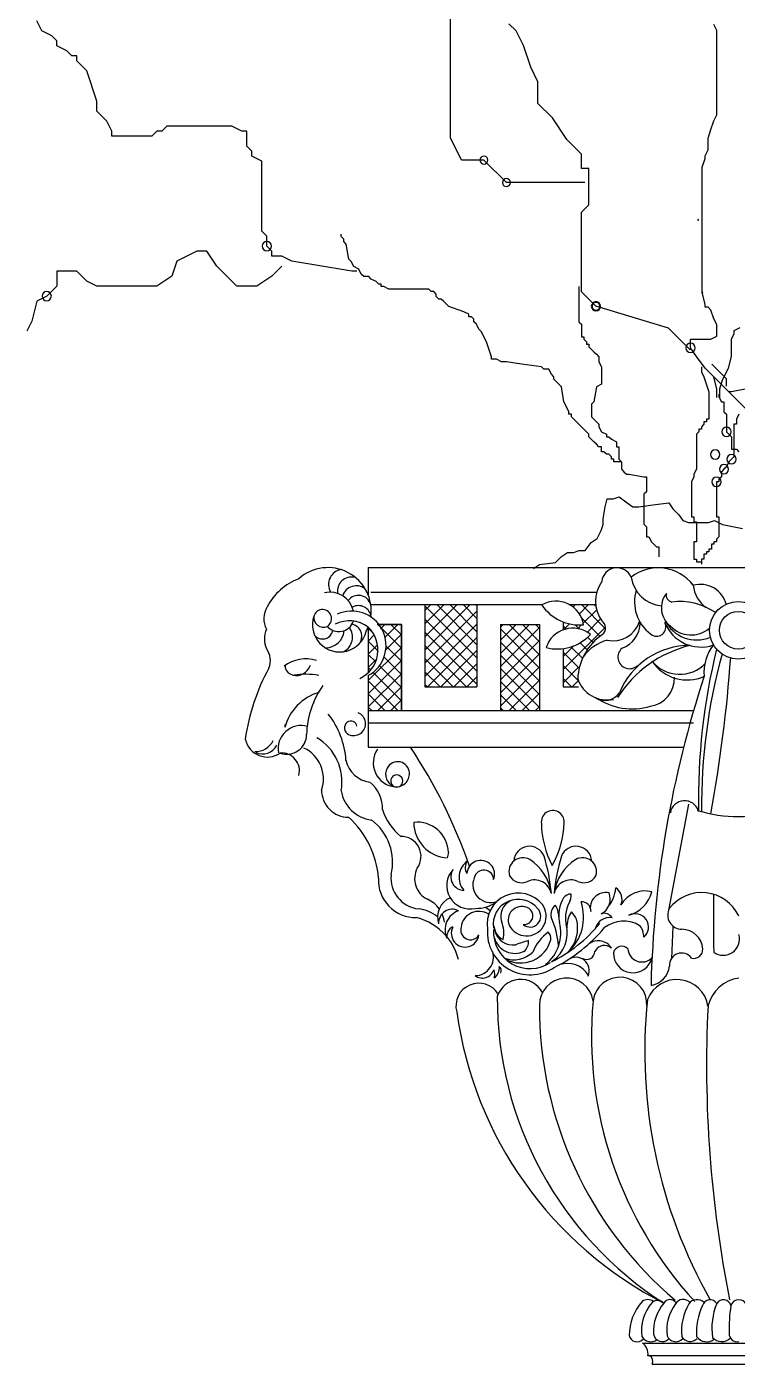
# Model space of a CAD drawing. Header units: millimetres. Extents: x 2391 to 3323, y 1596 to 2537.
# Drawn here: x 2395.669 to 2396.608, y 2457.541 to 2459.307 of the extents above; entities that cross this region are included whole.
import ezdxf

# ---------------------------------------------------------------- set-up
doc = ezdxf.new("R2010")
doc.units = ezdxf.units.MM
doc.layers.add('plants', color=250, linetype='Continuous')

# ---------------------------------------------------------------- blocks, each defined once
blk = doc.blocks.new('A$C55897DFD')
for p, q in [((282.57, 687.84), (282.57, 790.81)), ((84.76, 739.46), (82.34, 744.3)), ((89.6, 737.04), (84.76, 739.46)), ((314.47, 739.47), (310.96, 742.97)), ((317.98, 732.46), (314.47, 739.47)), ((411.56, 739.72), (410.15, 742.54)), ((411.56, 698.87), (411.56, 739.72)), ((92.03, 734.62), (89.6, 737.04)), ((92.03, 732.2), (92.03, 734.62)), ((96.87, 729.78), (92.03, 732.2)), ((321.49, 721.95), (317.98, 732.46)), ((99.29, 727.36), (96.87, 729.78)), ((101.71, 727.36), (99.29, 727.36)), ((101.71, 724.94), (101.71, 727.36)), ((106.56, 720.1), (101.71, 724.94)), ((111.4, 705.58), (106.56, 720.1)), ((324.99, 714.94), (321.49, 721.95)), ((324.99, 704.42), (324.99, 714.94)), ((111.4, 700.74), (111.4, 705.58)), ((116.24, 695.9), (111.4, 700.74)), ((332.01, 697.41), (324.99, 704.42)), ((410.15, 696.05), (411.56, 698.87)), ((118.67, 691.07), (116.24, 695.9)), ((145.3, 693.49), (142.88, 691.07)), ((176.79, 693.49), (145.3, 693.49)), ((181.63, 691.07), (176.79, 693.49)), ((339.02, 686.9), (332.01, 697.41)), ((408.74, 691.83), (410.15, 696.05)), ((118.67, 688.65), (118.67, 691.07)), ((138.04, 688.65), (118.67, 688.65)), ((140.46, 691.07), (138.04, 688.65)), ((142.88, 691.07), (140.46, 691.07)), ((184.05, 691.07), (181.63, 691.07)), ((184.05, 683.81), (184.05, 691.07)), ((287.99, 677), (282.57, 687.84)), ((346.04, 679.89), (339.02, 686.9)), ((407.33, 687.6), (408.74, 691.83)), ((407.33, 681.97), (407.33, 687.6)), ((186.47, 681.39), (184.05, 683.81)), ((186.47, 678.97), (186.47, 681.39)), ((346.04, 672.88), (346.04, 679.89)), ((405.92, 679.15), (407.33, 681.97)), ((191.32, 676.55), (186.47, 678.97)), ((191.32, 642.67), (191.32, 676.55)), ((298.84, 677), (287.99, 677)), ((309.69, 666.16), (298.84, 677)), ((349.55, 672.88), (346.04, 672.88)), ((349.55, 655.36), (349.55, 672.88)), ((404.51, 673.51), (405.92, 677.74)), ((404.51, 612.94), (404.51, 673.51)), ((405.92, 677.74), (405.92, 679.15)), ((347.66, 666.16), (309.69, 666.16)), ((346.04, 651.85), (349.55, 655.36)), ((346.04, 613.3), (346.04, 651.85)), ((193.74, 640.25), (191.32, 642.67)), ((229.76, 639.99), (229.76, 641.2)), ((193.74, 635.41), (193.74, 640.25)), ((196.16, 632.99), (193.74, 635.41)), ((230.97, 638.78), (229.76, 639.99)), ((230.97, 637.57), (230.97, 638.78)), ((232.18, 636.36), (230.97, 637.57)), ((233.4, 629.11), (232.18, 636.36)), ((150.15, 628.15), (147.73, 620.89)), ((154.99, 630.57), (150.15, 628.15)), ((159.83, 632.99), (154.99, 630.57)), ((164.68, 632.99), (159.83, 632.99)), ((169.52, 625.73), (164.68, 632.99)), ((196.16, 630.57), (196.16, 632.99)), ((201, 630.57), (196.16, 630.57)), ((205.85, 628.15), (201, 630.57)), ((220.38, 625.73), (205.85, 628.15)), ((234.61, 627.9), (233.4, 629.11)), ((235.82, 625.48), (234.61, 627.9)), ((101.71, 623.31), (92.03, 623.31)), ((92.03, 623.31), (92.03, 616.05)), ((106.56, 618.47), (101.71, 623.31)), ((174.37, 620.89), (169.52, 625.73)), ((201, 625.73), (196.16, 620.89)), ((234.91, 623.31), (220.38, 625.73)), ((237.33, 623.31), (234.91, 623.31)), ((238.24, 624.27), (235.82, 625.48)), ((239.45, 621.85), (238.24, 624.27)), ((240.66, 620.64), (239.45, 621.85)), ((92.03, 616.05), (87.18, 611.21)), ((111.4, 616.05), (106.56, 618.47)), ((140.46, 616.05), (111.4, 616.05)), ((147.73, 620.89), (140.46, 616.05)), ((179.21, 616.05), (174.37, 620.89)), ((188.9, 616.05), (179.21, 616.05)), ((196.16, 620.89), (188.9, 616.05)), ((243.08, 620.64), (240.66, 620.64)), ((244.29, 619.43), (243.08, 620.64)), ((246.71, 618.22), (244.29, 619.43)), ((247.93, 617.01), (246.71, 618.22)), ((249.14, 617.01), (247.93, 617.01)), ((249.14, 615.8), (249.14, 617.01)), ((250.35, 615.8), (249.14, 615.8)), ((252.77, 614.59), (250.35, 615.8)), ((272.14, 614.59), (252.77, 614.59)), ((273.35, 613.38), (272.14, 614.59)), ((344.8, 615.8), (344.8, 598.86)), ((82.34, 608.79), (79.92, 599.12)), ((87.18, 611.21), (82.34, 608.79)), ((274.56, 613.38), (273.35, 613.38)), ((275.78, 612.17), (274.56, 613.38)), ((275.78, 610.96), (275.78, 612.17)), ((276.99, 609.75), (275.78, 610.96)), ((278.2, 609.75), (276.99, 609.75)), ((279.41, 608.54), (278.2, 609.75)), ((281.83, 606.12), (279.41, 608.54)), ((353.06, 606.29), (346.04, 613.3)), ((405.92, 607.31), (404.51, 612.94)), ((289.1, 603.7), (281.83, 606.12)), ((291.52, 602.49), (289.1, 603.7)), ((291.52, 601.28), (291.52, 602.49)), ((388.13, 595.78), (353.06, 606.29)), ((405.92, 605.9), (405.92, 607.31)), ((407.33, 605.9), (405.92, 605.9)), ((408.74, 604.49), (407.33, 605.9)), ((410.15, 600.26), (408.74, 604.49)), ((79.92, 599.12), (77.5, 594.28)), ((292.73, 601.28), (291.52, 601.28)), ((293.94, 600.07), (292.73, 601.28)), ((293.94, 598.86), (293.94, 600.07)), ((295.15, 597.65), (293.94, 598.86)), ((296.36, 595.23), (295.15, 597.65)), ((297.57, 594.02), (296.36, 595.23)), ((344.8, 598.86), (346.01, 597.65)), ((346.01, 597.65), (346.01, 591.6)), ((398.65, 585.26), (388.13, 595.78)), ((411.56, 597.45), (410.15, 600.26)), ((411.56, 591.81), (411.56, 597.45)), ((420.01, 594.63), (422.83, 596.04)), ((298.78, 591.6), (297.57, 594.02)), ((299.99, 589.18), (298.78, 591.6)), ((302.41, 581.92), (299.99, 589.18)), ((346.01, 591.6), (347.22, 591.6)), ((347.22, 591.6), (347.22, 590.39)), ((347.22, 590.39), (348.43, 589.18)), ((348.43, 589.18), (348.43, 587.97)), ((398.87, 586.18), (398.87, 590.4)), ((398.87, 590.4), (408.74, 590.4)), ((408.74, 590.4), (411.56, 591.81)), ((418.6, 590.4), (420.01, 593.22)), ((418.6, 581.95), (418.6, 590.4)), ((420.01, 593.22), (420.01, 594.63)), ((348.43, 587.97), (349.64, 587.97)), ((349.64, 587.97), (349.64, 586.76)), ((349.64, 586.76), (352.06, 584.34)), ((352.06, 584.34), (353.27, 583.13)), ((353.27, 583.13), (354.48, 581.92)), ((401.69, 581.95), (398.87, 586.18)), ((302.41, 580.71), (302.41, 581.92)), ((304.84, 580.71), (302.41, 580.71)), ((307.26, 579.5), (304.84, 580.71)), ((309.68, 579.5), (307.26, 579.5)), ((316.95, 578.29), (309.68, 579.5)), ((326.63, 577.08), (316.95, 578.29)), ((327.84, 575.87), (326.63, 577.08)), ((330.26, 575.87), (327.84, 575.87)), ((331.48, 573.45), (330.26, 575.87)), ((354.48, 581.92), (354.48, 579.5)), ((354.48, 579.5), (355.69, 577.08)), ((355.69, 577.08), (355.69, 568.61)), ((405.92, 576.32), (401.69, 581.95)), ((404.13, 577.08), (404.13, 574.66)), ((436.03, 546.23), (405.92, 576.32)), ((416.19, 571.24), (409.18, 578.25)), ((414.38, 570.68), (417.19, 576.32)), ((417.19, 576.32), (418.6, 581.95)), ((332.69, 572.24), (331.48, 573.45)), ((332.69, 571.03), (332.69, 572.24)), ((335.11, 568.61), (332.69, 571.03)), ((404.13, 574.66), (405.34, 572.24)), ((405.34, 572.24), (407.76, 564.98)), ((411.56, 566.46), (410.15, 572.09)), ((412.97, 566.46), (414.38, 570.68)), ((416.19, 567.74), (416.19, 571.24)), ((336.32, 567.4), (335.11, 568.61)), ((337.53, 560.14), (336.32, 567.4)), ((353.27, 567.4), (352.06, 560.14)), ((355.69, 568.61), (353.27, 567.4)), ((407.76, 564.98), (407.76, 551.67)), ((411.56, 562.23), (411.56, 566.46)), ((412.6, 563.77), (412.6, 562.56)), ((412.97, 562.23), (412.97, 566.46)), ((417.19, 565.05), (418.6, 565.05)), ((418.6, 565.05), (432.7, 567.87)), ((338.74, 557.72), (337.53, 560.14)), ((339.95, 555.3), (338.74, 557.72)), ((352.06, 560.14), (350.85, 558.93)), ((350.85, 558.93), (350.85, 552.88)), ((412.6, 562.56), (413.82, 560.14)), ((413.82, 560.14), (415.03, 560.14)), ((415.03, 560.14), (415.03, 555.3)), ((339.95, 554.09), (339.95, 555.3)), ((341.16, 554.09), (339.95, 554.09)), ((341.16, 552.88), (341.16, 554.09)), ((343.58, 550.46), (341.16, 552.88)), ((346.01, 548.04), (343.58, 550.46)), ((350.85, 552.88), (353.27, 550.46)), ((353.27, 550.46), (354.48, 549.25)), ((406.55, 550.46), (405.34, 550.46)), ((405.34, 550.46), (405.34, 549.25)), ((407.76, 551.67), (406.55, 551.67)), ((406.55, 551.67), (406.55, 550.46)), ((415.03, 555.3), (416.24, 554.09)), ((416.24, 554.09), (416.24, 545.62)), ((422.29, 554.09), (421.08, 551.67)), ((421.08, 551.67), (421.08, 549.25)), ((347.22, 546.83), (346.01, 548.04)), ((348.43, 545.62), (347.22, 546.83)), ((349.64, 544.41), (348.43, 545.62)), ((349.64, 543.2), (349.64, 544.41)), ((354.48, 549.25), (354.48, 548.04)), ((354.48, 548.04), (355.69, 545.62)), ((355.69, 545.62), (358.12, 544.41)), ((358.12, 544.41), (358.12, 543.2)), ((402.92, 545.62), (401.71, 544.41)), ((401.71, 544.41), (401.71, 527.48)), ((404.13, 546.83), (402.92, 546.83)), ((402.92, 546.83), (402.92, 545.62)), ((405.34, 549.25), (404.13, 548.04)), ((404.13, 548.04), (404.13, 546.83)), ((416.24, 545.62), (417.45, 544.41)), ((417.45, 544.41), (418.66, 543.2)), ((421.08, 549.25), (419.87, 549.25)), ((419.87, 549.25), (419.87, 533.53)), ((352.06, 540.79), (349.64, 543.2)), ((353.27, 539.58), (352.06, 540.79)), ((354.48, 538.37), (353.27, 539.58)), ((355.69, 538.37), (354.48, 538.37)), ((355.69, 535.95), (355.69, 538.37)), ((358.12, 543.2), (359.33, 543.2)), ((359.33, 543.2), (360.54, 541.99)), ((360.54, 541.99), (362.96, 540.79)), ((362.96, 540.79), (362.96, 538.37)), ((362.96, 538.37), (364.17, 538.37)), ((364.17, 538.37), (364.17, 532.32)), ((418.66, 543.2), (418.66, 537.16)), ((418.66, 537.16), (421.08, 537.16)), ((421.08, 537.16), (422.29, 535.95)), ((356.9, 535.95), (355.69, 535.95)), ((358.12, 534.74), (356.9, 535.95)), ((359.33, 534.74), (358.12, 534.74)), ((360.54, 533.53), (359.33, 534.74)), ((360.54, 532.32), (360.54, 533.53)), ((361.75, 532.32), (360.54, 532.32)), ((361.75, 531.11), (361.75, 532.32)), ((365.38, 531.11), (361.75, 531.11)), ((364.17, 532.32), (365.38, 531.11)), ((365.38, 531.11), (365.38, 527.48)), ((417.45, 531.11), (416.24, 528.69)), ((418.66, 532.32), (417.45, 531.11)), ((419.87, 533.53), (418.66, 532.32)), ((365.38, 527.48), (366.59, 526.27)), ((366.59, 526.27), (367.8, 525.06)), ((367.8, 525.06), (369.01, 525.06)), ((369.01, 525.06), (376.28, 523.85)), ((401.71, 527.48), (400.5, 525.06)), ((400.5, 525.06), (400.5, 523.85)), ((415.03, 527.48), (413.82, 526.27)), ((413.82, 526.27), (413.82, 523.85)), ((416.24, 528.69), (415.03, 527.48)), ((376.28, 523.85), (377.49, 523.85)), ((377.49, 523.85), (377.49, 516.59)), ((400.5, 523.85), (399.28, 521.43)), ((399.28, 521.43), (399.28, 504.49)), ((412.6, 521.43), (411.39, 521.43)), ((411.39, 521.43), (411.39, 504.49)), ((413.82, 523.85), (412.6, 522.64)), ((412.6, 522.64), (412.6, 521.43)), ((357.51, 509.35), (358.47, 513.2)), ((358.47, 513.2), (361.36, 513.2)), ((361.36, 513.2), (364.24, 514.16)), ((364.24, 514.16), (368.09, 511.27)), ((368.09, 511.27), (370.98, 509.35)), ((377.49, 516.59), (376.28, 515.38)), ((376.28, 515.38), (376.28, 500.86)), ((380.61, 510.31), (388.31, 511.27)), ((388.31, 511.27), (390.23, 508.39)), ((356.54, 503.58), (357.51, 509.35)), ((370.98, 509.35), (373.87, 509.35)), ((373.87, 509.35), (380.61, 510.31)), ((390.23, 508.39), (393.12, 505.5)), ((393.12, 505.5), (395.04, 502.62)), ((355.58, 497.81), (356.54, 500.7)), ((356.54, 500.7), (356.54, 503.58)), ((376.28, 500.86), (377.49, 499.65)), ((377.49, 499.65), (377.49, 494.81)), ((395.04, 502.62), (397.93, 501.66)), ((397.93, 501.66), (407.56, 501.66)), ((399.28, 504.49), (400.5, 504.49)), ((400.5, 504.49), (400.5, 502.07)), ((400.5, 502.07), (401.71, 502.07)), ((401.71, 502.07), (401.71, 492.39)), ((407.56, 501.66), (410.44, 502.62)), ((410.44, 502.62), (414.29, 500.7)), ((411.39, 504.49), (412.6, 504.49)), ((412.6, 504.49), (412.6, 494.81)), ((414.29, 500.7), (423.92, 498.77)), ((347.88, 488.19), (350.77, 492.04)), ((350.77, 492.04), (353.66, 493.96)), ((353.66, 493.96), (355.58, 497.81)), ((377.49, 494.81), (378.7, 494.81)), ((378.7, 494.81), (379.91, 492.39)), ((379.91, 492.39), (382.33, 489.97)), ((400.5, 492.39), (400.5, 483.92)), ((401.71, 492.39), (400.5, 492.39)), ((410.18, 492.39), (410.18, 491.18)), ((411.39, 492.39), (410.18, 492.39)), ((412.6, 494.81), (411.39, 493.6)), ((411.39, 493.6), (411.39, 492.39)), ((333.44, 482.42), (336.33, 485.31)), ((336.33, 485.31), (339.22, 487.23)), ((339.22, 487.23), (342.11, 487.23)), ((342.11, 487.23), (344.99, 488.19)), ((344.99, 488.19), (347.88, 488.19)), ((382.33, 489.97), (383.54, 489.97)), ((383.54, 489.97), (383.54, 485.13)), ((405.34, 486.34), (405.34, 483.92)), ((406.55, 486.34), (405.34, 486.34)), ((406.55, 487.55), (406.55, 486.34)), ((407.76, 487.55), (406.55, 487.55)), ((407.76, 488.76), (407.76, 487.55)), ((408.97, 488.76), (407.76, 488.76)), ((408.97, 491.18), (408.97, 488.76)), ((410.18, 491.18), (408.97, 491.18)), ((242.81, 480), (601.68, 480)), ((242.81, 480), (242.81, 466.67)), ((322.86, 479.54), (325.74, 481.46)), ((325.74, 481.46), (333.44, 482.42)), ((400.5, 483.92), (401.71, 483.92)), ((401.71, 483.92), (401.71, 482.71)), ((401.71, 482.71), (404.13, 482.71)), ((404.13, 483.92), (404.13, 482.71)), ((405.34, 483.92), (404.13, 483.92)), ((404.13, 482.71), (404.13, 481.5)), ((244.06, 468), (353.42, 468)), ((244.06, 462), (327.07, 462)), ((270.25, 459.11), (273.15, 462)), ((270.25, 452.74), (279.51, 462)), ((270.25, 446.38), (285.87, 462)), ((270.25, 440.01), (292.24, 462)), ((270.25, 462), (270.25, 422.2)), ((295.45, 436.2), (270.25, 461.4)), ((295.45, 442.57), (276.02, 462)), ((295.45, 448.93), (282.38, 462)), ((295.45, 455.29), (288.75, 462)), ((295.45, 461.66), (295.11, 462)), ((295.45, 462), (295.45, 422.2)), ((340.22, 462), (352.92, 462)), ((341.93, 460.78), (343.15, 462)), ((344.93, 457.42), (349.51, 462)), ((357.5, 450.52), (346.02, 462)), ((352.91, 461.48), (352.39, 462)), ((270.25, 433.65), (295.45, 458.85)), ((295.45, 429.84), (270.25, 455.04)), ((337.18, 453.63), (337.18, 449.78)), ((354.92, 446.74), (345.84, 455.82)), ((346.87, 453), (353.13, 459.25)), ((348.85, 448.61), (355.16, 454.92)), ((242.81, 451.16), (242.81, 429.1)), ((242.81, 450.75), (243.02, 450.96)), ((245.21, 448.26), (242.81, 450.66)), ((242.81, 444.39), (245.75, 447.34)), ((258.85, 452.39), (247.09, 452.39)), ((247.09, 452.39), (258.85, 452.39)), ((258.85, 440.98), (247.44, 452.39)), ((248.74, 450.32), (250.81, 452.39)), ((250.75, 445.96), (257.17, 452.39)), ((251.28, 440.13), (258.85, 447.71)), ((258.85, 447.35), (253.81, 452.39)), ((258.85, 410.8), (258.85, 452.39)), ((258.85, 452.39), (258.85, 410.8)), ((270.25, 427.29), (295.45, 452.49)), ((295.45, 423.47), (270.25, 448.67)), ((306.85, 438.43), (320.81, 452.39)), ((306.85, 444.79), (314.45, 452.39)), ((306.85, 451.16), (308.08, 452.39)), ((306.85, 452.39), (306.85, 410.8)), ((306.85, 452.39), (325.78, 452.39)), ((306.85, 432.07), (325.78, 451)), ((325.78, 431.33), (306.85, 450.26)), ((325.78, 437.69), (311.08, 452.39)), ((325.78, 444.05), (317.45, 452.39)), ((325.78, 450.42), (323.81, 452.39)), ((325.78, 452.39), (325.78, 410.8)), ((338.7, 450.23), (337.18, 451.75)), ((337.18, 430.58), (357.5, 450.9)), ((337.36, 449.84), (340.24, 452.72)), ((345.14, 450.15), (343.01, 452.28)), ((344.23, 450.35), (346.06, 452.18)), ((247.57, 439.54), (242.81, 444.3)), ((242.81, 438.03), (247.38, 442.6)), ((242.81, 425.3), (258.85, 441.34)), ((258.85, 434.62), (251.34, 442.13)), ((290.36, 422.2), (270.25, 442.31)), ((271.53, 422.2), (295.45, 446.12)), ((306.85, 425.7), (325.78, 444.63)), ((325.78, 424.96), (306.85, 443.89)), ((337.18, 436.94), (341.99, 441.75)), ((337.18, 440.75), (337.18, 422.2)), ((346.48, 436.08), (341.1, 441.47)), ((348.64, 440.29), (345.53, 443.4)), ((351.47, 443.83), (349.13, 446.17)), ((246.42, 434.32), (242.81, 437.93)), ((242.81, 431.66), (246.95, 435.8)), ((242.81, 418.93), (258.85, 434.98)), ((258.85, 428.25), (250.51, 436.59)), ((284, 422.2), (270.25, 435.95)), ((277.89, 422.2), (295.45, 439.76)), ((306.85, 419.34), (325.78, 438.27)), ((325.78, 418.6), (306.85, 437.53)), ((344.62, 431.58), (337.18, 439.02)), ((418.27, 436.08), (418.27, 436.5)), ((244.01, 430.37), (242.81, 431.57)), ((242.81, 412.57), (258.85, 428.61)), ((242.81, 427.7), (242.81, 393)), ((242.81, 427.7), (242.81, 410.8)), ((258.85, 415.53), (245.18, 429.2)), ((258.85, 421.89), (248.33, 432.41)), ((277.64, 422.2), (270.25, 429.58)), ((284.26, 422.2), (295.45, 433.39)), ((290.62, 422.2), (295.45, 427.03)), ((306.85, 412.97), (325.78, 431.91)), ((325.78, 412.23), (306.85, 431.17)), ((344.36, 425.48), (337.18, 432.65)), ((337.18, 424.21), (344.67, 431.7)), ((257.22, 410.8), (242.81, 425.21)), ((247.4, 410.8), (258.85, 422.25)), ((271.27, 422.2), (270.25, 423.22)), ((270.25, 422.2), (295.45, 422.2)), ((320.86, 410.8), (306.85, 424.8)), ((311.04, 410.8), (325.78, 425.54)), ((341.28, 422.2), (337.18, 426.29)), ((337.18, 422.2), (344.55, 422.2)), ((341.53, 422.2), (344.46, 425.13)), ((250.85, 410.8), (242.81, 418.84)), ((253.76, 410.8), (258.85, 415.89)), ((314.49, 410.8), (306.85, 418.44)), ((317.4, 410.8), (325.78, 419.18)), ((244.49, 410.8), (242.81, 412.48)), ((242.81, 410.8), (258.85, 410.8)), ((242.81, 410.8), (400.32, 410.8)), ((308.13, 410.8), (306.85, 412.07)), ((323.77, 410.8), (325.78, 412.81)), ((242.81, 404.8), (400.32, 404.8)), ((242.81, 393), (395.44, 393)), ((388.55, 315.08), (398.02, 365.53)), ((389.73, 290.9), (390.48, 306.39)), ((375.57, 104.83), (468.92, 104.83)), ((375.57, 104.83), (468.92, 104.83)), ((378.16, 98.78), (466.32, 98.78)), ((380.34, 94.64), (464.15, 94.64))]:
    blk.add_line(p, q)
for radius in [13.92, 9.12]:
    blk.add_circle((421.93, 449.61), radius)
for centre, radius, start, end in [((298.84, 677), 1.92, 0, 180), ((298.84, 677), 1.92, 180, 0), ((309.69, 666.16), 1.92, 0, 180), ((309.69, 666.16), 1.92, 180, 0), ((402.53, 648.07), 0.225, 0, 180), ((402.53, 648.07), 0.225, 180, 0), ((193.74, 635.41), 2.25, 0, 180), ((193.74, 635.41), 2.25, 180, 0), ((87.18, 611.21), 2.25, 0, 180), ((87.18, 611.21), 2.25, 180, 0), ((353.06, 606.29), 2.25, 0, 180), ((353.06, 606.29), 1.92, 0, 180), ((404.51, 612.94), 0.225, 0, 180), ((404.51, 612.94), 0.225, 180, 0), ((353.06, 606.29), 2.25, 180, 0), ((353.06, 606.29), 1.92, 180, 0), ((351.7, 607.65), 0.225, 0, 180), ((351.7, 607.65), 0.225, 180, 0), ((398.87, 586.18), 2.25, 0, 180), ((398.87, 586.18), 2.25, 180, 0), ((416.24, 545.62), 2.25, 0, 180), ((416.24, 545.62), 2.25, 180, 0), ((410.78, 534.61), 2.25, 0, 180), ((410.78, 534.61), 2.25, 180, 0), ((418.66, 532.32), 2.25, 0, 180), ((418.66, 532.32), 2.25, 180, 0), ((415.03, 527.48), 2.25, 0, 180), ((415.03, 527.48), 2.25, 180, 0), ((411.39, 521.43), 2.25, 0, 180), ((411.39, 521.43), 2.25, 180, 0), ((223.29, 458.91), 21, 352.24931, 131.9272), ((230.96, 471.73), 7.36, 98.3917, 210.03239), ((363.26, 472.38), 7.43, 23.27411, 173.61828), ((383.14, 458.44), 21.34, 37.24482, 127.7333), ((219.57, 447.3), 29.13, 110.74316, 152.05741), ((234.74, 468.54), 6.83, 78.23873, 188.98656), ((369.41, 463.65), 16.56, 144.79255, 215.20745), ((386.27, 477.72), 16.36, 188.45901, 264.74218), ((224.2, 456.22), 11.79, 13.04216, 102.68594), ((237.06, 464.18), 6.96, 53.13929, 161.88434), ((238.05, 460.21), 6.27, 16.53032, 142.05959), ((391.05, 463.3), 19.32, 162.75319, 233.174), ((395.86, 460.51), 11.15, 141.49593, 232.35787), ((390.48, 466.63), 3.45, 166.21899, 257.83159), ((403.59, 458.79), 13.03, 14.25927, 105.39159), ((416.05, 473.21), 16.03, 186.66215, 232.42418), ((203.78, 455.24), 11.47, 150.10579, 206.71031), ((220.71, 455.25), 4.37, 294.91266, 164.40652), ((238.05, 455.3), 6.25, 7.54361, 117.27223), ((333.65, 450.13), 13.57, 8.92049, 120.09313), ((345.11, 474.17), 22.01, 213.95297, 275.06066), ((393.56, 432.59), 30.91, 56.23198, 97.06905), ((229.07, 452.33), 13.21, 161.94352, 346.1914), ((221.05, 455.69), 4.6, 170.84041, 294.44248), ((228.56, 456.43), 7.47, 220.78616, 341.15693), ((233.68, 438.69), 15.46, 53.79978, 116.45844), ((234.83, 442.28), 16.62, 298.67705, 114.99497), ((353.6, 450.71), 4.08, 308.98123, 56.22495), ((361.39, 457.89), 13.34, 257.7526, 342.16939), ((361.31, 453.28), 13.08, 289.74624, 359.66449), ((382.43, 451.13), 4.43, 228.03231, 28.01508), ((403.89, 460.37), 18.86, 201.09, 288.78257), ((401.85, 462.17), 17.24, 206.26603, 292.83353), ((204.55, 445.4), 11.96, 156.96682, 203.03318), ((220.7, 450.38), 4.99, 218.99166, 345.51844), ((222.14, 450.31), 9.12, 269.90107, 353.76141), ((227.17, 446.33), 8.02, 298.72656, 35.80371), ((233.78, 446.7), 5.93, 335.23087, 80.00337), ((232.25, 440.13), 15.27, 295.26525, 46.26272), ((223.29, 458.91), 21, 332.36928, 338.33315), ((341.81, 437.03), 13.57, 50.74395, 161.91659), ((334.32, 462.58), 22.01, 255.77643, 316.88412), ((371.4, 425), 27.2, 124.05272, 177.79781), ((399.08, 461.11), 13.76, 223.22467, 310.72555), ((185.68, 434.94), 9.75, 338.40879, 36.30655), ((364.19, 424.26), 21.35, 105.29521, 144.05106), ((412.21, 386.19), 57.68, 103.60675, 147.64203), ((369.3, 436.64), 5.61, 129.52877, 314.03904), ((398.42, 405.63), 36.63, 89.58109, 158.07726), ((713.9, 367.06), 311.27, 166.35386, 180.95169), ((425.51, 429.69), 20.16, 140.49313, 186.65863), ((212.46, 419.05), 16.74, 71.65914, 128.34046), ((393.55, 445.52), 17.23, 218.95864, 316.80254), ((397.14, 445.84), 20.28, 214.54984, 294.30407), ((680.48, 364.89), 276.27, 164.62994, 180.58185), ((-243.55, 482.7), 663.43, 349.41829, 356.00634), ((283.74, 382.63), 101.46, 151.29961, 171.90035), ((206.75, 432.22), 4.14, 175.48229, 261.2989), ((207.84, 435.13), 7.41, 257.57962, 340.48845), ((212.26, 389.59), 38.74, 80.23253, 98.00656), ((897.81, 265.49), 518.25, 161.79949, 178.63926), ((255.28, 398.24), 42.31, 144.43677, 178.66493), ((358.52, 431.03), 15.14, 199.22328, 281.54065), ((377.43, 426.4), 13.65, 278.74613, 1.95975), ((225.8, 396.49), 24.1, 106.67786, 165.52111), ((357.5, 424.22), 8.5, 237.26719, 324.72182), ((370.58, 442.94), 31.33, 235.65361, 286.55723), ((191.7, 384.12), 40.43, 3.66455, 38.13878), ((235.8, 404.4), 5.73, 244.49334, 68.21269), ((210.42, 392.26), 11.28, 74.40687, 189.76321), ((202.71, 403.41), 0.418, 17.53765, 268.67654), ((234.84, 402.39), 3.5, 128.19594, 244.49334), ((234.44, 402.9), 2.85, 5.4404, 128.19594), ((193.97, 399.21), 10.91, 192.07662, 304.73784), ((188.32, 400.4), 9.43, 267.40729, 333.85205), ((203.43, 399.21), 9.54, 250.09657, 0.09028), ((205.59, 376.42), 24.51, 349.57788, 59.84152), ((191.61, 397.6), 7.78, 245.09522, 332.85045), ((200.86, 381.6), 8.67, 345.39771, 94.47901), ((204.64, 377.76), 16.48, 340.75876, 64.77708), ((256.93, 385.51), 11.68, 145.76547, 263.95521), ((48.22, 250.69), 257.95, 19.18314, 33.48476), ((245.39, 389.65), 13.67, 192.42417, 262.20424), ((257.65, 379.99), 6.4, 152.13931, 252.22628), ((257.06, 380.31), 5.73, 3.2023, 152.13931), ((233.79, 363.48), 15.95, 357.74534, 52.32482), ((256.6, 376.7), 2.95, 81.27019, 252.22628), ((256.37, 380.27), 6.41, 263.95521, 3.2023), ((256.6, 376.7), 2.95, 252.22628, 81.27019), ((233.33, 372.33), 13.13, 180.01932, 270.02824), ((246.64, 374.9), 17.2, 189.77204, 262.6138), ((276.34, 371.51), 27.98, 198.0294, 230.58872), ((332.14, 356.84), 5.57, 357.8135, 188.15), ((395.94, 360.18), 6.97, 17.30328, 170.07343), ((422.31, 428.2), 68.71, 253.05661, 286.50216), ((203.76, 326.43), 44.14, 4.20977, 47.93492), ((229.31, 337.54), 25.32, 345.83607, 53.33999), ((266.54, 341.68), 15.11, 1.80082, 96.30263), ((282.23, 356.8), 17.36, 180.33263, 266.15178), ((372.87, 357.23), 46.26, 181.45422, 207.46445), ((294.74, 357.63), 42.98, 329.62541, 358.67198), ((258.76, 340.27), 9.63, 323.8199, 91.09851), ((320.86, 337.53), 7.6, 21.82048, 175.1357), ((343.41, 337.53), 7.6, 4.8643, 158.17952), ((301.16, 336.56), 20.31, 163.99052, 171.69752), ((296.49, 330.11), 9.71, 124.97731, 221.04858), ((294.84, 334.81), 5.1, 140.18552, 214.35608), ((297.32, 331.58), 6.7, 337.40027, 177.01154), ((317.67, 332.89), 6.72, 60.30351, 197.15746), ((308.51, 319.21), 23.17, 7.5703, 57.40396), ((246.58, 314.88), 85.23, 4.97217, 17.39664), ((417.69, 314.88), 85.23, 162.60336, 175.02783), ((355.76, 319.21), 23.17, 122.59604, 172.4297), ((346.6, 332.89), 6.72, 342.84254, 119.69649), ((268.98, 329.92), 15.19, 174.63654, 262.97894), ((276.25, 329.47), 10.97, 152.2753, 244.62362), ((292.17, 326.19), 11.37, 136.77293, 282.98417), ((289.45, 330.36), 6.63, 146.99849, 267.47215), ((298.78, 328.9), 4.74, 1.18364, 168.1132), ((317.08, 334.22), 6.71, 209.52611, 295.5152), ((347.19, 334.22), 6.71, 244.4848, 330.47389), ((265.87, 328.75), 18.11, 177.06599, 270.97149), ((302.13, 326.56), 8.65, 157.46933, 290.3652), ((323.33, 320.53), 8.34, 11.97024, 113.78213), ((340.94, 320.53), 8.34, 66.21787, 168.02976), ((345.78, 326.55), 16.95, 319.35522, 354.63336), ((358.95, 319.36), 6.72, 337.78603, 56.55427), ((376.84, 310.06), 13.49, 75.77062, 149.92407), ((265.26, 306.32), 14.65, 35.5562, 64.62362), ((286.58, 310.86), 10.21, 113.13597, 198.18425), ((295.18, 331.62), 16.51, 268.41307, 307.10297), ((315.42, 307.43), 15.07, 39.06615, 189.02985), ((315.42, 307.43), 12.07, 38.53006, 189.02985), ((315.39, 311.24), 8.42, 116.03632, 197.53266), ((352.1, 311.64), 17.06, 149.81068, 191.16045), ((340.86, 317.66), 4.34, 87.92798, 143.84743), ((354.83, 310.59), 16.52, 148.29995, 191.02249), ((324.15, 310.88), 22.91, 311.70474, 18.79593), ((334.51, 321.21), 6.55, 329.86518, 6.93461), ((346.2, 313.93), 4.35, 355.26128, 94.7864), ((357.74, 315.35), 7.43, 77.21747, 193.89219), ((352.17, 319.54), 7.83, 295.87137, 22.98629), ((364.55, 327.31), 16.16, 285.84688, 345.02213), ((404.27, 302.84), 19.92, 25.52085, 142.09777), ((1508.74, 312.73), 1098.83, 179.5205, 180.97984), ((259.37, 283.48), 28, 41.2113, 75.94898), ((264.8, 295.97), 19.02, 52.50327, 82.97894), ((283.51, 308.04), 6.63, 62.68936, 183.16301), ((265.26, 306.32), 14.65, 8.23331, 24.7887), ((289.73, 304.76), 9.71, 109.11293, 205.18419), ((296.39, 305.03), 8.65, 56.67987, 172.69217), ((297.5, 310.31), 5.55, 39.46383, 72.3893), ((317.11, 309.44), 6.54, 76.24245, 213.78725), ((319.45, 311.3), 9.52, 215.24512, 36.27969), ((318.25, 311.53), 4.29, 263.59144, 84.40036), ((321.11, 311.3), 5.24, 230.39801, 44.2416), ((337.17, 312.11), 5.93, 129.81751, 192.67253), ((290.87, 292.97), 44.27, 5.36071, 23.76116), ((323.43, 310.43), 11.73, 2.873, 32.10453), ((351.89, 306.2), 12.93, 146.24529, 182.54411), ((331.78, 303.84), 13.37, 27.24039, 45.57224), ((359.47, 303.73), 6.91, 78.6853, 168.65083), ((356.99, 308.27), 4.44, 30.17191, 108.31573), ((372.01, 306.06), 6.47, 310.19652, 118.11964), ((394.66, 311.87), 6.89, 152.31136, 269.97568), ((285.97, 301.51), 5.1, 115.80543, 189.97599), ((289.73, 303.07), 6.7, 153.14996, 352.76124), ((292.32, 304.67), 4.74, 162.04831, 328.97786), ((321.19, 303.64), 20.7, 176.04205, 304.11519), ((321.19, 303.64), 17.7, 176.04205, 304.11519), ((312.04, 307.58), 8.52, 185.83851, 242.29691), ((312.78, 306.22), 8.83, 190.92403, 279.41149), ((294.2, 303.24), 14.25, 347.00784, 22.52638), ((316.65, 303.17), 19.41, 308.28427, 15.42732), ((299.26, 354.02), 72.39, 296.4155, 320.24412), ((322.87, 303.14), 16.32, 303.71689, 15.26687), ((299.26, 354.02), 75.39, 296.4155, 320.24412), ((326.96, 305.72), 17.24, 315.86927, 14.2446), ((366.44, 293.65), 15.26, 60.20584, 127.17101), ((368.88, 301.67), 7.33, 355.67608, 45.46749), ((394.65, 294.85), 10.13, 3.40816, 89.97568), ((259.37, 283.48), 28, 14.0987, 39.86949), ((313.83, 303.63), 10.31, 196.20445, 295.593), ((316.48, 303.96), 15.28, 242.64848, 344.4219), ((342.67, 220.02), 82.54, 105.6737, 110.15537), ((314.39, 298.9), 6, 309.34206, 5.66757), ((343.66, 285.23), 22.96, 126.68161, 157.59093), ((327.15, 300.61), 4.13, 349.50644, 47.39098), ((354.18, 291.77), 7.66, 32.47108, 133.50798), ((414.7, 300.27), 7.84, 233.81674, 15.8903), ((294.5, 291.49), 8.91, 270.59866, 17.84857), ((313.36, 303), 12.79, 248.76596, 315.16928), ((343.43, 285.01), 6.42, 335.45179, 127.53376), ((348.47, 294.41), 4.05, 241.91449, 357.90803), ((357.2, 291.99), 5.2, 48.436, 154.16584), ((365.52, 292.67), 4.11, 43.81606, 165.85227), ((370.97, 293.37), 9.44, 178.11897, 346.5419), ((375.31, 296), 6.83, 183.99883, 315.09218), ((394.49, 287.56), 5.91, 36.49926, 183.19768), ((400.46, 295.2), 4.31, 253.38234, 3.40816), ((298.1, 287.18), 5.78, 232.66895, 342.17225), ((299.84, 283.29), 4.32, 335.02252, 29.38538), ((300.3, 286.36), 5.99, 305.21559, 6.098), ((304.54, 284.91), 2.71, 336.23814, 50.5715), ((339.21, 276.58), 11.92, 30.2371, 109.47876), ((378.16, 288.15), 10.47, 278.49531, 354.96634), ((296.31, 267.88), 11.04, 31.53147, 195.08278), ((316.61, 268.82), 11.91, 27.65016, 162.39587), ((338.76, 268.37), 13.05, 8.49599, 180.91568), ((364.64, 268.76), 13.06, 355.96338, 173.21899), ((392.23, 265.44), 15.25, 9.0409, 158.5737), ((424.7, 263.69), 17.9, 97.88826, 166.61044), ((480.42, 271.66), 175.17, 179.7511, 237.34204), ((511.61, 267.41), 185.9, 179.76657, 229.71929), ((540.32, 253.19), 189.43, 174.8172, 222.62507), ((618.17, 245.51), 241.48, 173.93695, 209.70381), ((989.53, 239.23), 582.94, 177.18699, 191.21558), ((471.15, 290.97), 187.31, 187.96892, 242.92522), ((395.23, 107.97), 26.16, 139.42562, 178.62707), ((395.17, 110.91), 20.12, 137.84666, 188.28657), ((378.16, 121.15), 4.74, 53.94517, 126.05483), ((382.97, 121.62), 3.9, 41.26966, 134.20972), ((403.26, 110.01), 22.42, 140.78796, 181.84519), ((388.95, 122.25), 3.62, 35.93401, 147.58651), ((408.12, 111.11), 20.84, 142.43262, 187.55401), ((395.32, 121.63), 4.32, 42.58361, 149.58279), ((421.51, 110.47), 27.07, 150.46662, 185.23291), ((401.96, 120.87), 4.98, 46.19667, 143.67338), ((430.7, 110.28), 28.99, 153.96578, 184.6635), ((408.29, 122.1), 3.75, 30.40197, 165.97208), ((440.42, 112.11), 31.25, 157.63556, 188.26617), ((414.77, 122.08), 3.76, 14.08204, 149.45972), ((479.9, 112.42), 62.39, 170.24101, 182.54847), ((422.24, 121.84), 4, 16.78369, 163.21631), ((372.94, 109.42), 3.94, 192.02908, 320.74114), ((379.66, 110.71), 5.17, 211.56625, 304.35483), ((372.18, 99.79), 6.07, 350.09715, 56.10168), ((385.18, 109.98), 4.38, 189.09249, 313.53771), ((391.7, 110.03), 4.55, 201.33817, 318.18972), ((398.66, 110.35), 4.74, 209.68774, 316.41803), ((406.72, 111.74), 6.22, 217.82518, 305.69569), ((413.93, 111.38), 5.81, 220.40113, 315.43707), ((421.43, 109.33), 3.87, 175.20989, 282.2274), ((377.53, 95.99), 3.12, 334.04631, 63.44375)]:
    blk.add_arc(centre, radius, start, end)
blk = doc.blocks.new('A$C2D995954')
blk.add_blockref('A$C55897DFD', (0, 0))

msp = doc.modelspace()

# ---------------------------------------------------------------- block references
at = {"layer": 'plants', "lineweight": 13, "xscale": 0.00273, "yscale": 0.00273, "zscale": 0.00273}
msp.add_blockref('A$C2D995954', (2395.4572, 2457.2828), dxfattribs=at)

doc.saveas('drawing.dxf')
